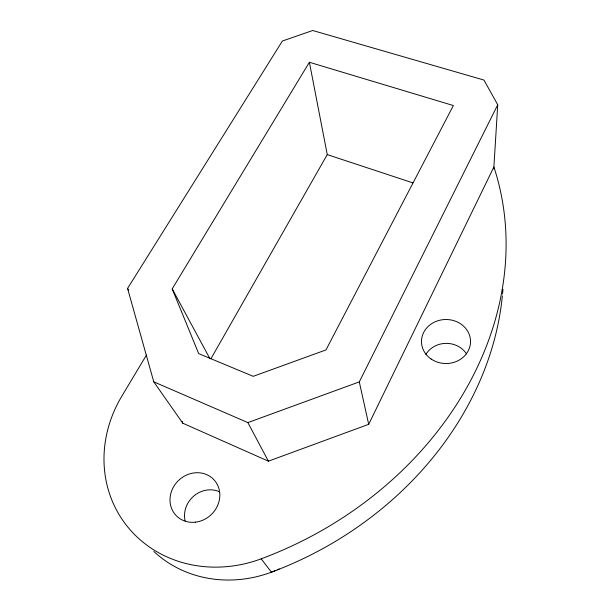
<?xml version="1.0" encoding="UTF-8"?>
<svg xmlns="http://www.w3.org/2000/svg" width="610" height="610" viewBox="0 0 610 610"><rect width="100%" height="100%" fill="white"/><g stroke="black" fill="none" stroke-linecap="round" stroke-linejoin="round"><path stroke-width="0.91" d="M493.772 168.856L497.737 104.783L483.951 80.062L312.701 30.5L282.392 41.022L127.566 288.438L153.773 381.837L182.779 423.203L268.4 461.183L368.692 424.324L493.887 166.972A344.711 286.037 -25.1 0 1 261.171 558.821L271.419 572.18A328.782 276.986 -25.6 0 0 502.373 295.858M368.692 424.324L359.298 381.898L497.737 104.783M210.915 358.779L327.257 154.604L309.384 62.266L453.367 105.545L325.976 349.919L253.234 376.332L198.7 353.632L172.188 288.873L309.384 62.266M146.499 355.012L121.84 396.164A125.904 114.65 -35 0 0 129.404 528.939A125.904 114.65 -35 0 0 261.171 558.821M153.773 381.837L247.866 422.6L359.298 381.898M327.257 154.604L412.894 182.886M127.566 288.438L128.565 290.04M172.188 288.873L209.992 358.771M247.866 422.6L268.4 461.183M182.253 421.373L182.779 423.203M279.22 568.97A119.598 109.998 -36.6 0 1 277.497 569.732M275.766 570.464A119.598 109.998 -36.6 0 1 153.857 551.478M502.937 289.285A328.782 276.986 -25.6 0 1 502.556 293.982M185.12 520.848A24.713 22.646 -45.7 0 1 193.927 495.922A24.713 22.646 -45.7 0 1 219.608 491.828M425.871 354.433A23.325 21.167 1.1 0 1 446.009 343.369A23.325 21.167 1.1 0 1 466.551 353.937M195.36 522.175A26.039 23.653 -43.7 0 0 216.268 482.746A26.039 23.653 -43.7 0 0 173.103 487.634A26.039 23.653 -43.7 0 0 195.36 522.175M431.163 359.031A24.522 22.006 0 0 0 470.341 344.299A24.522 22.006 0 0 0 436.531 321.218A24.522 22.006 0 0 0 431.163 359.031"/></g></svg>
